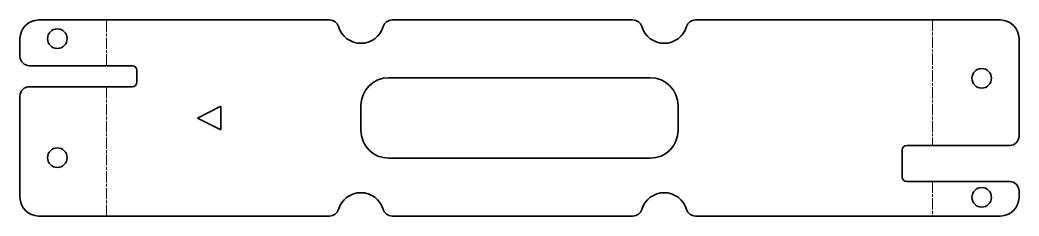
# Model space of a CAD drawing. Header units: inches. Extents: x 0 to 214, y 0 to 42.
import ezdxf

# ---------------------------------------------------------------- set-up
doc = ezdxf.new("R2010")
doc.units = ezdxf.units.IN
doc.header["$MEASUREMENT"] = 0
doc.linetypes.add('Chain', pattern=[13.68, 9.12, -1.14, 2.28, -1.14])
doc.layers.add('SIMUMAK Bend Centerline (ISO)', color=7, linetype='Chain', lineweight=9)
doc.layers.add('SIMUMAK Visible (ISO)', color=7, linetype='Continuous', lineweight=35)

# ---------------------------------------------------------------- blocks, each defined once
blk = doc.blocks.new('PC-SMT-05-ANTRO01_Sheet_PC-SMT-05-ANTRO01 (desplegada)')
at = {"layer": 'SIMUMAK Bend Centerline (ISO)', "ltscale": 0.263158}
for p, q in [((-88.52, 11.2), (-88.52, 21)), ((88.52, 21), (88.52, -5.88)), ((-88.52, -21), (-88.52, 6.7)), ((88.52, -13.62), (88.52, -21))]:
    blk.add_line(p, q, dxfattribs=at)
at = {"layer": 'SIMUMAK Visible (ISO)'}
for p, q in [((-103.05, 21), (-40.71, 21)), ((-27.29, 21), (24.29, 21)), ((37.71, 21), (103.05, 21)), ((-107.05, 13.2), (-107.05, 17)), ((107.05, 17), (107.05, -3.88)), ((-105.05, 11.2), (-83, 11.2)), ((-82, 10.2), (-82, 7.7)), ((-28, 8.63), (28, 8.63)), ((-83, 6.7), (-105.05, 6.7)), ((-107.05, -17), (-107.05, 4.7)), ((-69, 0), (-64, 2.5)), ((-64, 2.5), (-64, -2.5)), ((-34, -2.62), (-34, 2.63)), ((34, 2.63), (34, -2.62)), ((-64, -2.5), (-69, 0)), ((83, -5.88), (105.05, -5.88)), ((82, -12.62), (82, -6.87)), ((28, -8.62), (-28, -8.62)), ((105.05, -13.62), (83, -13.62)), ((107.05, -15.62), (107.05, -17)), ((-40.71, -21), (-103.05, -21)), ((24.29, -21), (-27.29, -21)), ((103.05, -21), (37.71, -21))]:
    blk.add_line(p, q, dxfattribs=at)
for centre in [(-99.05, 17), (99.05, 8.5), (-99.05, -8.5), (99.05, -17)]:
    blk.add_circle(centre, 2.1, dxfattribs=at)
at = {"layer": 'SIMUMAK Visible (ISO)', "extrusion": (0, 0, -1)}
for centre, radius, start, end in [((103.05, 17), 4, 0, 90), ((40.71, 19), 2, 90, 163.3985), ((34, 21), 5, 196.6015, 343.3985), ((27.29, 19), 2, 16.6015, 90), ((-24.29, 19), 2, 90, 163.3985), ((-31, 21), 5, 196.6015, 343.3985), ((-37.71, 19), 2, 16.6015, 90), ((-103.05, 17), 4, 90, 180), ((105.05, 13.2), 2, 270, 0), ((105.05, 4.7), 2, 360, 90), ((-105.05, -3.88), 2, 180, 270), ((-105.05, -15.62), 2, 90, 180), ((103.05, -17), 4, 270, 0), ((34, -21), 5, 16.6015, 163.3985), ((-31, -21), 5, 16.6015, 163.3985), ((-103.05, -17), 4, 180, 270), ((40.71, -19), 2, 196.6015, 270), ((27.29, -19), 2, 270, 343.3985), ((-24.29, -19), 2, 196.6015, 270), ((-37.71, -19), 2, 270, 343.3985)]:
    blk.add_arc(centre, radius, start, end, dxfattribs=at)
at = {"layer": 'SIMUMAK Visible (ISO)'}
for centre, radius, start, end in [((-83, 10.2), 1, 360, 90), ((-28, 2.63), 6, 90, 180), ((28, 2.63), 6, 0, 90), ((-83, 7.7), 1, 270, 0), ((-28, -2.62), 6, 180, 270), ((28, -2.62), 6, 270, 0), ((83, -6.87), 1, 90, 180), ((83, -12.62), 1, 180, 270)]:
    blk.add_arc(centre, radius, start, end, dxfattribs=at)

msp = doc.modelspace()

# ---------------------------------------------------------------- block references
msp.add_blockref('PC-SMT-05-ANTRO01_Sheet_PC-SMT-05-ANTRO01 (desplegada)', (107.05, 21))

doc.saveas('drawing.dxf')
